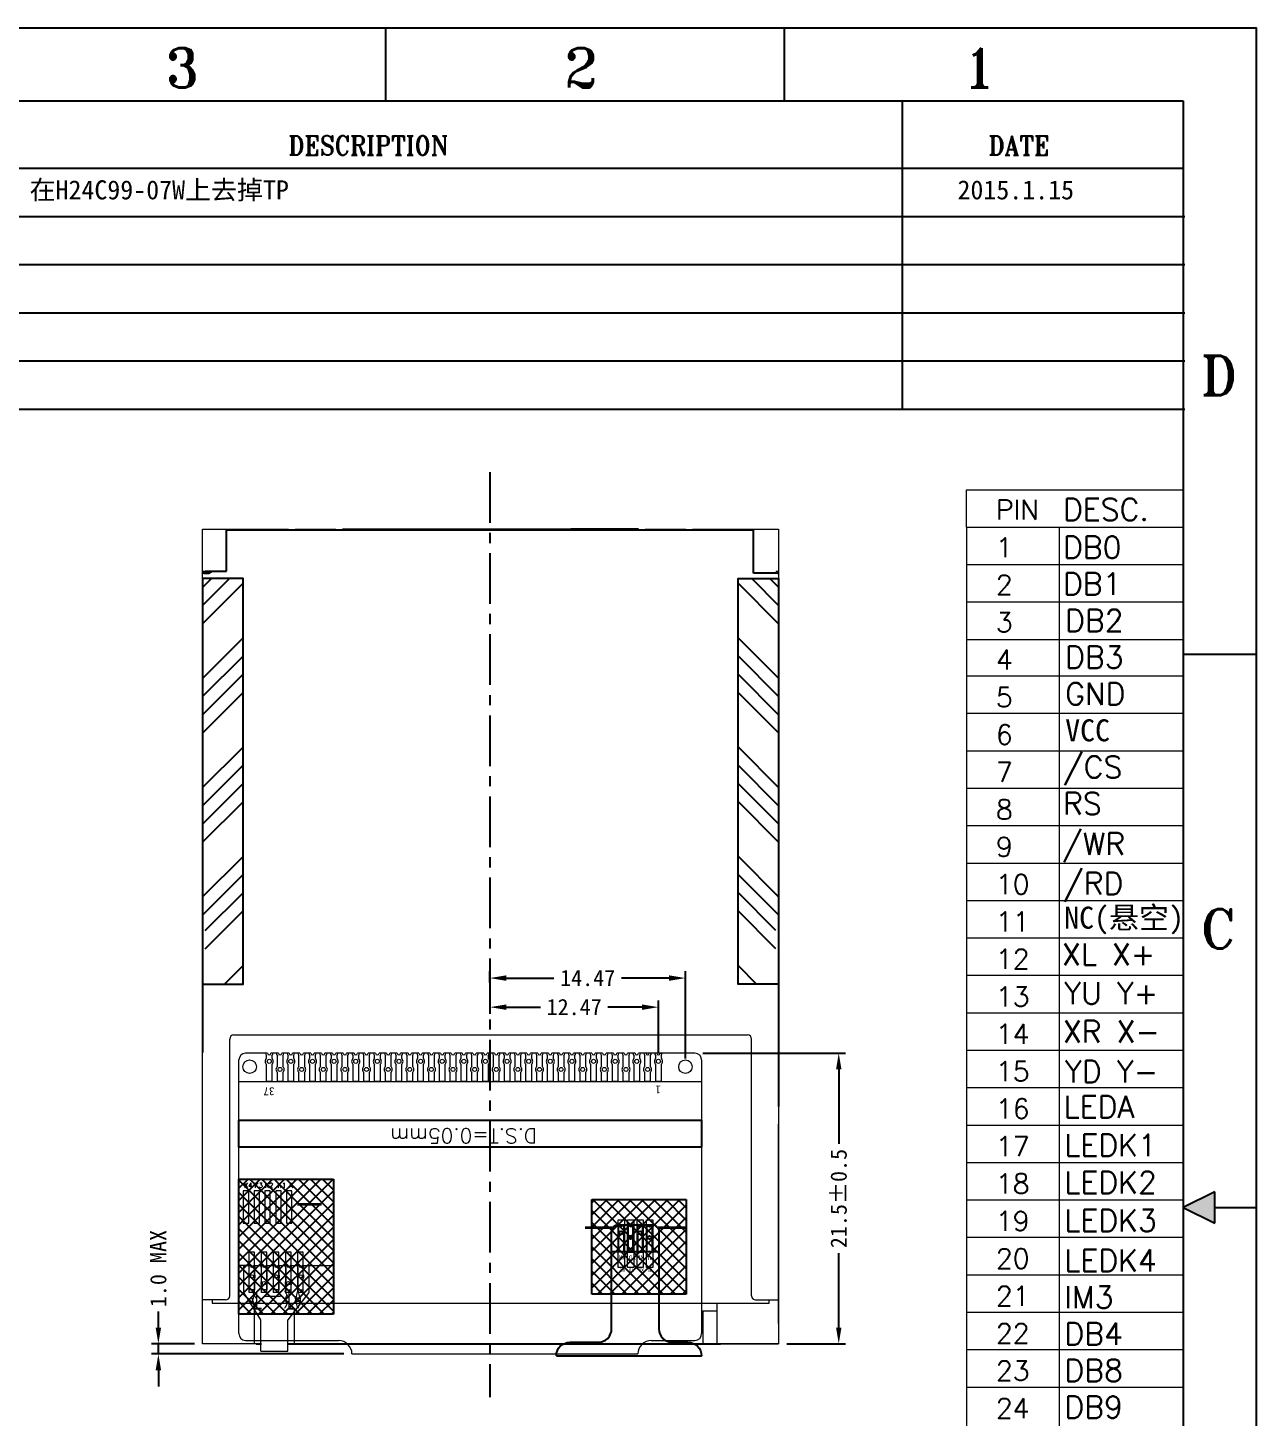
# Model space of a CAD drawing. Header units: millimetres. Extents: x 3053 to 3300, y 537 to 712.
# Drawn here: x 3209 to 3299.9, y 609 to 711.8 of the extents above; entities that cross this region are included whole.
import ezdxf
from ezdxf.enums import TextEntityAlignment as Align

# ---------------------------------------------------------------- set-up
doc = ezdxf.new("R2010")
doc.units = ezdxf.units.MM
doc.linetypes.add('CENTER', pattern=[0.6, 0.375, -0.075, 0.075, -0.075])
for name, color, linetype in [('BL', 7, 'Continuous'), ('BORDER', 31, 'Continuous'), ('DIM', 102, 'Continuous'), ('LD', 6, 'Continuous'), ('mold', 7, 'Continuous'), ('TP', 32, 'Continuous')]:
    doc.layers.add(name, color=color, linetype=linetype)
for name, color, linetype, lineweight in [('FPC', 30, 'Continuous', 9), ('Housing', 7, 'Continuous', 25), ('遮光纸', 21, 'Continuous', 9)]:
    doc.layers.add(name, color=color, linetype=linetype, lineweight=lineweight)
doc.styles.add('ROMANC', font='romant.shx', dxfattribs={"width": 0.9})
doc.styles.add('romans', font='romans.shx')
doc.styles.get("Standard").update_dxf_attribs({"font": 'NSimSun.ttf'})
doc.styles.add('黑体', font='SIMKAI.TTF')
doc.dimstyles.new('STANDARD$0', dxfattribs={"dimtxt": 1.2, "dimasz": 1.2, "dimexe": 0.5, "dimexo": 0.6, "dimgap": 0.3, "dimtad": 0, "dimzin": 9, "dimdsep": 46, "dimtxsty": 'Standard', "dimcen": -2, "dimclrd": 256, "dimclre": 256, "dimclrt": 256, "dimadec": 1, "dimazin": 2, "dimtp": 0.2, "dimtm": 0.2, "dimtfac": 0.5, "dimtmove": 0, "dimatfit": 3, "dimfxl": 0, "dimtolj": 2, "dimarcsym": 0})

# ---------------------------------------------------------------- blocks, each defined once
blk = doc.blocks.new('7-7')
h = blk.add_hatch()
h.set_pattern_fill('ANSI37', color=2, scale=0.2, style=0)
h.paths.add_polyline_path([(3283.67, 313.74), (3283.67, 320.74), (3276.67, 320.74), (3276.67, 313.74)])
at = {"color": 2}
for p, q in [((3276.67, 313.74), (3276.67, 320.74)), ((3276.67, 320.74), (3283.67, 320.74)), ((3283.67, 320.74), (3283.67, 313.74)), ((3283.67, 313.74), (3276.67, 313.74))]:
    blk.add_line(p, q, dxfattribs=at)
blk = doc.blocks.new('*D18')
at = {"layer": 'Defpoints', "color": 0}
for p in [(3258.32, 635.92), (3268.97, 635.92), (3264.52, 614.42)]:
    blk.add_point(p, dxfattribs=at)
at = {"layer": 'DIM', "lineweight": -2}
for p, q in [((3258.92, 635.92), (3269.47, 635.92)), ((3268.97, 634.72), (3268.97, 629.21)), ((3268.97, 615.62), (3268.97, 621.13)), ((3265.12, 614.42), (3269.47, 614.42))]:
    blk.add_line(p, q, dxfattribs=at)
at = {"layer": 'DIM'}
for points in [[(3268.77, 634.72), (3269.17, 634.72), (3268.97, 635.92)], [(3268.77, 615.62), (3269.17, 615.62), (3268.97, 614.42)]]:
    blk.add_solid(points, dxfattribs=at)
at = {"layer": 'DIM', "insert": (3268.97, 625.17), "char_height": 1.2, "attachment_point": 5, "rotation": 90}
blk.add_mtext('\\A2;21.5%%p0.5', dxfattribs=at)
blk = doc.blocks.new('*D19')
at = {"layer": 'Defpoints', "color": 0}
for p in [(3218.62, 614.42), (3221.9, 614.42), (3232.95, 613.67)]:
    blk.add_point(p, dxfattribs=at)
at = {"layer": 'DIM', "lineweight": -2}
for p, q in [((3218.62, 615.62), (3218.62, 616.82)), ((3221.3, 614.42), (3218.12, 614.42)), ((3218.62, 613.67), (3218.62, 614.42)), ((3232.35, 613.67), (3218.12, 613.67)), ((3218.62, 612.47), (3218.62, 611.27))]:
    blk.add_line(p, q, dxfattribs=at)
at = {"layer": 'DIM'}
for points in [[(3218.42, 615.62), (3218.82, 615.62), (3218.62, 614.42)], [(3218.42, 612.47), (3218.82, 612.47), (3218.62, 613.67)]]:
    blk.add_solid(points, dxfattribs=at)
at = {"layer": 'DIM', "insert": (3218.62, 619.99), "char_height": 1.2, "attachment_point": 5, "rotation": 90}
blk.add_mtext('\\A2;1.0 MAX', dxfattribs=at)
blk = doc.blocks.new('*D47')
at = {"layer": 'Defpoints', "color": 0}
for p in [(3243.16, 641.15), (3243.16, 639.33), (3255.62, 635.32)]:
    blk.add_point(p, dxfattribs=at)
at = {"layer": 'DIM', "lineweight": -2}
for p, q in [((3243.16, 640.55), (3243.16, 638.83)), ((3255.62, 635.92), (3255.62, 639.83)), ((3244.36, 639.33), (3246.89, 639.33)), ((3254.42, 639.33), (3251.89, 639.33))]:
    blk.add_line(p, q, dxfattribs=at)
at = {"layer": 'DIM'}
for points in [[(3244.36, 639.53), (3244.36, 639.13), (3243.16, 639.33)], [(3254.42, 639.53), (3254.42, 639.13), (3255.62, 639.33)]]:
    blk.add_solid(points, dxfattribs=at)
at = {"layer": 'DIM', "insert": (3249.39, 639.33), "char_height": 1.2, "attachment_point": 5}
blk.add_mtext('\\A2;12.47', dxfattribs=at)
blk = doc.blocks.new('*D48')
at = {"layer": 'Defpoints', "color": 0}
for p in [(3257.62, 641.48), (3243.16, 640.55), (3257.62, 634.92)]:
    blk.add_point(p, dxfattribs=at)
at = {"layer": 'DIM', "lineweight": -2}
for p, q in [((3243.16, 641.15), (3243.16, 641.98)), ((3244.36, 641.48), (3247.89, 641.48)), ((3256.42, 641.48), (3252.89, 641.48)), ((3257.62, 635.52), (3257.62, 641.98))]:
    blk.add_line(p, q, dxfattribs=at)
at = {"layer": 'DIM'}
for points in [[(3244.36, 641.68), (3244.36, 641.28), (3243.16, 641.48)], [(3256.42, 641.68), (3256.42, 641.28), (3257.62, 641.48)]]:
    blk.add_solid(points, dxfattribs=at)
at = {"layer": 'DIM', "insert": (3250.39, 641.48), "char_height": 1.2, "attachment_point": 5}
blk.add_mtext('\\A2;14.47', dxfattribs=at)
blk = doc.blocks.new('FED')
h = blk.add_hatch()
h.set_pattern_fill('ANSI37', color=2, scale=0.2, style=0)
h.set_pattern_definition([(45, (-145.9951, 291.10793), (-0.4490128, 0.4490128), []), (135, (-145.9951, 291.10793), (-0.4490128, -0.4490128), [])])
h.paths.add_polyline_path([(3137.67, 611.84), (3130.67, 611.84), (3130.67, 601.84), (3137.67, 601.84)])
at = {"color": 2}
for p, q in [((3130.67, 611.84), (3137.67, 611.84)), ((3130.67, 601.84), (3130.67, 611.84)), ((3137.67, 611.84), (3137.67, 601.84)), ((3137.67, 601.84), (3130.67, 601.84))]:
    blk.add_line(p, q, dxfattribs=at)
blk = doc.blocks.new('GEHGE')
at = {"layer": 'DIM', "color": 2, "linetype": 'ByBlock', "lineweight": 0}
for p, q in [((3009.05, 693.71), (3009.05, 697.12)), ((3028.85, 693.71), (3028.85, 697.12))]:
    blk.add_line(p, q, dxfattribs=at)
at = {"layer": 'DIM', "color": 2, "lineweight": 0}
for points in [[(3009.05, 697.12), (3028.85, 697.12)], [(3009.05, 693.71), (3028.85, 693.71)], [(3009.05, 693.71), (3009.05, 567.42)], [(3017.51, 693.71), (3017.51, 567.42)], [(3028.85, 693.71), (3028.85, 567.42)], [(3009.05, 690.29), (3028.85, 690.29)], [(3009.05, 686.87), (3028.85, 686.87)], [(3009.05, 683.45), (3028.85, 683.45)], [(3009.05, 680.11), (3028.85, 680.11)], [(3009.05, 676.7), (3028.85, 676.7)], [(3009.05, 673.28), (3028.85, 673.28)], [(3009.05, 669.86), (3028.85, 669.86)], [(3009.05, 666.44), (3028.85, 666.44)], [(3009.05, 663.02), (3028.85, 663.02)], [(3009.05, 659.6), (3028.85, 659.6)], [(3009.05, 656.19), (3028.85, 656.19)], [(3009.05, 652.77), (3028.85, 652.77)], [(3009.05, 649.35), (3028.85, 649.35)], [(3009.05, 645.93), (3028.85, 645.93)], [(3009.05, 642.51), (3028.85, 642.51)], [(3009.05, 639.09), (3028.85, 639.09)], [(3009.05, 635.67), (3028.85, 635.67)], [(3009.05, 632.26), (3028.85, 632.26)], [(3009.05, 628.84), (3028.85, 628.84)], [(3009.05, 625.42), (3028.85, 625.42)], [(3009.05, 622), (3028.85, 622)], [(3009.05, 618.58), (3028.85, 618.58)], [(3009.05, 615.16), (3028.85, 615.16)]]:
    blk.add_lwpolyline(points, dxfattribs=at)
for s, height, style, p in [('PIN', 1.793, 'romans', (3011.74, 694.4)), ('DESC.', 2.007, 'romans', (3017.88, 694.31)), ('1', 1.79, 'romans', (3011.74, 690.95)), ('DB0', 2.007, 'romans', (3017.88, 690.86)), ('2', 1.79, 'romans', (3011.74, 687.54)), ('DB1', 2.007, 'romans', (3017.88, 687.52)), ('3', 1.79, 'romans', (3011.74, 684.12)), ('DB2', 2.007, 'romans', (3018.07, 684.17)), ('DB3', 2.007, 'romans', (3018.07, 680.83)), ('4', 1.79, 'romans', (3011.74, 680.7)), ('5', 1.79, 'romans', (3011.74, 677.28)), ('GND', 2.007, 'romans', (3018.07, 677.48)), ('6', 1.79, 'romans', (3011.74, 673.86)), ('VCC', 2.007, '黑体', (3018.07, 674.14)), ('/CS', 2.007, 'romans', (3017.88, 670.79)), ('7', 1.79, 'romans', (3011.74, 670.44)), ('8', 1.79, 'romans', (3011.74, 667.02)), ('RS', 2.007, 'romans', (3017.88, 667.45)), ('9', 1.79, 'romans', (3011.74, 663.61)), ('/WR', 2.007, 'romans', (3017.79, 663.77)), ('/RD', 2.007, 'romans', (3017.88, 660.15)), ('10', 1.793, 'romans', (3011.74, 660.19)), ('NC(悬空)', 2.007, '黑体', (3017.98, 657.03)), ('11', 1.793, 'romans', (3011.74, 656.77)), ('12', 1.793, 'romans', (3011.74, 653.35)), ('XL X+', 2.007, 'romans', (3017.79, 653.68)), ('13', 1.793, 'romans', (3011.74, 649.93)), ('YU Y+', 2.007, 'romans', (3017.98, 650.12)), ('XR X-', 2.007, 'romans', (3017.87, 646.62)), ('14', 1.793, 'romans', (3011.74, 646.51)), ('15', 1.793, 'romans', (3011.74, 643.1)), ('YD Y-', 2.007, 'romans', (3018.05, 642.97)), ('16', 1.793, 'romans', (3011.74, 639.68)), ('LEDA', 2.007, 'romans', (3017.94, 639.76)), ('17', 1.793, 'romans', (3011.74, 636.26)), ('LEDK1', 2.007, 'romans', (3018.01, 636.24)), ('18', 1.793, 'romans', (3011.74, 632.84)), ('LEDK2', 2.007, 'romans', (3018.01, 632.85)), ('19', 1.793, 'romans', (3011.74, 629.42)), ('LEDK3', 2.007, 'romans', (3018.01, 629.37)), ('20', 1.793, 'romans', (3011.74, 626)), ('LEDK4', 2.007, 'romans', (3018.01, 625.71)), ('21', 1.793, 'romans', (3011.74, 622.58)), ('IM3', 2.007, 'romans', (3018.01, 622.37)), ('22', 1.793, 'romans', (3011.74, 619.17)), ('DB4', 2.007, 'romans', (3018.01, 619.02)), ('23', 1.793, 'romans', (3011.74, 615.75)), ('DB8', 2.007, 'romans', (3018.01, 615.68)), ('DB9', 2.007, 'romans', (3018.01, 612.33)), ('24', 1.793, 'romans', (3011.74, 612.33))]:
    blk.add_text(s, height=height, dxfattribs=dict(at, style=style)).set_placement(p)

msp = doc.modelspace()

# ---------------------------------------------------------------- hatches: boundary and pattern name
at = {"layer": 'LD'}
h = msp.add_hatch(dxfattribs=at)
h.set_pattern_fill('ANSI34', color=4, scale=0.3, style=0)
h.set_pattern_definition([(45, (3045.1785, -167.725), (-4.041115, 4.041115), []), (45, (3046.5255, -167.725), (-4.041115, 4.041115), []), (45, (3047.8726, -167.725), (-4.041115, 4.041115), []), (45, (3049.2196, -167.725), (-4.041115, 4.041115), [])])
h.paths.add_polyline_path([(3224.895, 671.033), (3221.895, 671.033), (3221.895, 645.953), (3222.095, 645.953), (3222.095, 643.053), (3221.895, 643.053), (3221.895, 641.033), (3224.895, 641.033)])
h = msp.add_hatch(dxfattribs=at)
h.set_pattern_fill('ANSI34', color=4, scale=0.3, style=0)
h.set_pattern_definition([(135, (3441.232, -167.725), (4.041115, 4.041115), []), (135, (3439.885, -167.725), (4.041115, 4.041115), []), (135, (3438.538, -167.725), (4.041115, 4.041115), []), (135, (3437.191, -167.725), (4.041115, 4.041115), [])])
h.paths.add_polyline_path([(3261.515, 671.033), (3264.515, 671.033), (3264.515, 645.953), (3264.315, 645.953), (3264.315, 643.053), (3264.515, 643.053), (3264.515, 641.033), (3261.515, 641.033)])

# ---------------------------------------------------------------- linework, layer by layer
at = {"ltscale": 0.08}
for p, q in [((3228.255, 674.683), (3228.255, 674.633)), ((3232.255, 674.633), (3232.255, 674.683)), ((3232.255, 674.683), (3249.155, 674.683)), ((3236.755, 674.683), (3236.755, 674.633)), ((3237.255, 674.683), (3237.255, 674.633)), ((3254.155, 674.683), (3249.155, 674.683)), ((3249.155, 674.683), (3249.155, 674.633)), ((3249.655, 674.683), (3249.655, 674.633)), ((3254.155, 674.633), (3254.155, 674.683)), ((3258.155, 674.683), (3258.155, 674.633)), ((3221.895, 657.983), (3221.895, 635.983)), ((3264.515, 657.983), (3264.515, 631.983))]:
    msp.add_line(p, q, dxfattribs=at)
at = {"color": 0}
for p, q in [((3221.98, 671.433), (3221.895, 671.433)), ((3221.98, 671.433), (3221.895, 671.433)), ((3221.98, 671.433), (3222.03, 671.433)), ((3222.03, 671.433), (3222.28, 671.433)), ((3264.38, 671.433), (3264.13, 671.433)), ((3264.43, 671.433), (3264.38, 671.433)), ((3264.43, 671.433), (3264.515, 671.433))]:
    msp.add_line(p, q, dxfattribs=at)
at = {"color": 1, "lineweight": 13}
for p, q in [((3224.944, 618.207), (3224.944, 620.207)), ((3224.944, 620.207), (3225.419, 620.207)), ((3225.669, 620.207), (3226.319, 620.207)), ((3226.569, 620.207), (3227.219, 620.207)), ((3227.469, 620.207), (3228.119, 620.207)), ((3228.369, 620.207), (3229.019, 620.207)), ((3229.269, 620.207), (3229.749, 620.207)), ((3229.749, 620.207), (3229.749, 618.207)), ((3226.199, 616.207), (3224.944, 618.207)), ((3229.749, 618.207), (3228.199, 616.207)), ((3226.199, 613.881), (3226.199, 616.207)), ((3228.199, 613.881), (3228.199, 616.207)), ((3226.199, 613.881), (3228.199, 613.881))]:
    msp.add_line(p, q, dxfattribs=at)
at = {"color": 6}
msp.add_lwpolyline([(3258.824, 628.97), (3224.574, 628.97), (3224.574, 630.97), (3258.824, 630.97)], close=True, dxfattribs=at)
at = {"color": 1, "lineweight": 13}
for points in [[(3225.344, 620.207), (3225.419, 620.207)], [(3225.344, 620.207), (3225.419, 620.207)], [(3225.344, 619.557), (3225.344, 620.057)], [(3225.344, 619.557), (3225.344, 620.057)], [(3225.669, 620.207), (3225.744, 620.207)], [(3225.669, 620.207), (3225.744, 620.207)], [(3225.744, 620.057), (3225.744, 619.557)], [(3225.744, 620.057), (3225.744, 619.557)], [(3226.244, 620.207), (3226.319, 620.207)], [(3226.244, 620.207), (3226.319, 620.207)], [(3226.244, 619.057), (3226.244, 620.057)], [(3226.244, 619.057), (3226.244, 620.057)], [(3226.569, 620.207), (3226.644, 620.207)], [(3226.569, 620.207), (3226.644, 620.207)], [(3226.644, 620.057), (3226.644, 619.057)], [(3226.644, 620.057), (3226.644, 619.057)], [(3227.144, 620.207), (3227.219, 620.207)], [(3227.144, 620.207), (3227.219, 620.207)], [(3227.144, 619.557), (3227.144, 620.057)], [(3227.144, 619.557), (3227.144, 620.057)], [(3227.469, 620.207), (3227.544, 620.207)], [(3227.469, 620.207), (3227.544, 620.207)], [(3227.544, 620.057), (3227.544, 619.557)], [(3227.544, 620.057), (3227.544, 619.557)], [(3228.119, 620.207), (3228.044, 620.207)], [(3228.119, 620.207), (3228.044, 620.207)], [(3228.044, 620.057), (3228.044, 619.057)], [(3228.044, 620.057), (3228.044, 619.057)], [(3228.444, 620.207), (3228.369, 620.207)], [(3228.444, 620.207), (3228.369, 620.207)], [(3228.444, 619.057), (3228.444, 620.057)], [(3228.444, 619.057), (3228.444, 620.057)], [(3229.019, 620.207), (3228.944, 620.207)], [(3229.019, 620.207), (3228.944, 620.207)], [(3228.944, 620.057), (3228.944, 619.557)], [(3228.944, 620.057), (3228.944, 619.557)], [(3229.344, 620.207), (3229.269, 620.207)], [(3229.344, 620.207), (3229.269, 620.207)], [(3229.344, 619.557), (3229.344, 620.057)], [(3229.344, 619.557), (3229.344, 620.057)], [(3225.744, 619.257), (3225.744, 618.407), (3225.344, 618.407), (3225.344, 619.257)], [(3225.744, 619.257), (3225.744, 618.407), (3225.344, 618.407), (3225.344, 619.257)], [(3227.544, 619.257), (3227.544, 618.407), (3227.144, 618.407), (3227.144, 619.257)], [(3227.544, 619.257), (3227.544, 618.407), (3227.144, 618.407), (3227.144, 619.257)], [(3228.944, 619.257), (3228.944, 618.407), (3229.344, 618.407), (3229.344, 619.257)], [(3228.944, 619.257), (3228.944, 618.407), (3229.344, 618.407), (3229.344, 619.257)], [(3226.644, 618.757), (3226.644, 618.407), (3226.244, 618.407), (3226.244, 618.757)], [(3226.644, 618.757), (3226.644, 618.407), (3226.244, 618.407), (3226.244, 618.757)], [(3228.044, 618.757), (3228.044, 618.407), (3228.444, 618.407), (3228.444, 618.757)], [(3228.044, 618.757), (3228.044, 618.407), (3228.444, 618.407), (3228.444, 618.757)]]:
    msp.add_lwpolyline(points, dxfattribs=at)
at = {"color": 1, "lineweight": 13, "const_width": 0.1}
msp.add_lwpolyline([(3226.402, 617.925), (3227.674, 617.925)], dxfattribs=at)
at = {"color": 1, "lineweight": 13}
for centre in [(3225.544, 619.407), (3226.444, 618.907), (3227.344, 619.407), (3228.244, 618.907), (3229.144, 619.407)]:
    msp.add_circle(centre, 0.125, dxfattribs=at)
at = {"color": 0}
msp.add_arc((3222.28, 671.733), 0.3, 270, 330, dxfattribs=at)
at = {"color": 1, "lineweight": 13}
for centre, radius, start, end in [((3225.544, 620.207), 0.25, 180, 216.8699), ((3225.544, 620.207), 0.125, 180, 0), ((3225.544, 620.207), 0.25, 323.1301, 0), ((3226.444, 620.207), 0.25, 180, 216.8699), ((3226.444, 620.207), 0.125, 180, 0), ((3226.444, 620.207), 0.25, 323.1301, 0), ((3227.344, 620.207), 0.25, 180, 216.8699), ((3227.344, 620.207), 0.125, 180, 0), ((3227.344, 620.207), 0.25, 323.1301, 0), ((3228.244, 620.207), 0.25, 180, 216.8699), ((3228.244, 620.207), 0.125, 180, 0), ((3228.244, 620.207), 0.25, 323.1301, 0), ((3229.144, 620.207), 0.25, 180, 216.8699), ((3229.144, 620.207), 0.125, 180, 0), ((3229.144, 620.207), 0.25, 323.1301, 0), ((3225.544, 619.407), 0.25, 143.1301, 216.8699), ((3225.544, 619.407), 0.25, 323.1301, 36.8699), ((3226.444, 618.907), 0.25, 143.1301, 216.8699), ((3226.444, 618.907), 0.25, 323.1301, 36.8699), ((3227.344, 619.407), 0.25, 143.1301, 216.8699), ((3227.344, 619.407), 0.25, 323.1301, 36.8699), ((3228.244, 618.907), 0.25, 143.1301, 216.8699), ((3228.244, 618.907), 0.25, 323.1301, 36.8699), ((3229.144, 619.407), 0.25, 143.1301, 216.8699), ((3229.144, 619.407), 0.25, 323.1301, 36.8699)]:
    msp.add_arc(centre, radius, start, end, dxfattribs=at)
at = {"layer": 'BL', "color": 0}
msp.add_line((3223.653, 674.633), (3262.661, 674.633), dxfattribs=at)
at = {"layer": 'BORDER'}
for p, q in [((3235.444, 706.385), (3235.444, 711.788)), ((3264.952, 706.385), (3264.952, 711.788)), ((3058.391, 706.385), (3294.461, 706.385)), ((3273.68, 683.578), (3273.68, 706.385)), ((3294.461, 706.385), (3294.461, 542.632)), ((3198.869, 701.397), (3294.461, 701.397)), ((3198.999, 697.833), (3294.591, 697.833)), ((3198.869, 694.27), (3294.591, 694.27)), ((3198.869, 690.706), (3294.591, 690.706)), ((3198.869, 687.142), (3294.591, 687.142)), ((3198.869, 687.142), (3294.591, 687.142)), ((3198.869, 683.578), (3294.591, 683.578)), ((3294.461, 665.446), (3299.864, 665.446)), ((3296.792, 625.674), (3294.461, 624.508)), ((3296.792, 625.674), (3294.461, 624.508)), ((3296.792, 623.343), (3296.792, 625.674)), ((3296.792, 623.343), (3296.792, 625.674)), ((3294.461, 624.508), (3296.792, 623.343)), ((3294.461, 624.508), (3296.792, 623.343)), ((3296.792, 624.508), (3299.864, 624.508))]:
    msp.add_line(p, q, dxfattribs=at)
msp.add_lwpolyline([(3052.988, 711.788), (3299.864, 711.788), (3299.864, 537.229), (3052.988, 537.229)], close=True, dxfattribs=at)
msp.add_solid([(3296.792, 625.674), (3296.792, 623.343), (3296.792, 625.674), (3294.461, 624.508)], dxfattribs=at)
at = {"layer": 'DIM', "color": 1, "linetype": 'CENTER', "ltscale": 10}
msp.add_line((3243.157, 678.918), (3243.157, 610.482), dxfattribs=at)
at = {"layer": 'DIM', "color": 3}
for p, q in [((3225.735, 617.023), (3226.249, 617.023)), ((3228.249, 617.023), (3228.695, 617.023)), ((3225.845, 614.423), (3226.249, 614.423)), ((3228.249, 614.423), (3228.695, 614.423))]:
    msp.add_line(p, q, dxfattribs=at)
at = {"layer": 'FPC', "color": 2}
for p, q in [((3224.574, 615.173), (3224.574, 635.42)), ((3226.699, 635.92), (3225.074, 635.92)), ((3227.499, 635.92), (3226.949, 635.92)), ((3228.299, 635.92), (3227.749, 635.92)), ((3229.099, 635.92), (3228.549, 635.92)), ((3229.899, 635.92), (3229.349, 635.92)), ((3230.699, 635.92), (3230.149, 635.92)), ((3231.499, 635.92), (3230.949, 635.92)), ((3232.299, 635.92), (3231.749, 635.92)), ((3233.099, 635.92), (3232.549, 635.92)), ((3233.899, 635.92), (3233.349, 635.92)), ((3234.699, 635.92), (3234.149, 635.92)), ((3235.499, 635.92), (3234.949, 635.92)), ((3236.299, 635.92), (3235.749, 635.92)), ((3237.099, 635.92), (3236.549, 635.92)), ((3237.899, 635.92), (3237.349, 635.92)), ((3238.699, 635.92), (3238.149, 635.92)), ((3239.499, 635.92), (3238.949, 635.92)), ((3240.299, 635.92), (3239.749, 635.92)), ((3241.099, 635.92), (3240.549, 635.92)), ((3241.899, 635.92), (3241.349, 635.92)), ((3242.699, 635.92), (3242.149, 635.92)), ((3243.499, 635.92), (3242.949, 635.92)), ((3244.299, 635.92), (3243.749, 635.92)), ((3245.099, 635.92), (3244.549, 635.92)), ((3245.899, 635.92), (3245.349, 635.92)), ((3246.699, 635.92), (3246.149, 635.92)), ((3247.499, 635.92), (3246.949, 635.92)), ((3248.299, 635.92), (3247.749, 635.92)), ((3249.099, 635.92), (3248.549, 635.92)), ((3249.899, 635.92), (3249.349, 635.92)), ((3250.699, 635.92), (3250.149, 635.92)), ((3251.499, 635.92), (3250.949, 635.92)), ((3252.299, 635.92), (3251.749, 635.92)), ((3253.099, 635.92), (3252.549, 635.92)), ((3253.899, 635.92), (3253.349, 635.92)), ((3254.699, 635.92), (3254.149, 635.92)), ((3258.324, 635.92), (3254.699, 635.92)), ((3255.499, 635.92), (3254.949, 635.92)), ((3255.749, 635.92), (3255.899, 635.92)), ((3258.824, 635.42), (3258.824, 615.173)), ((3224.574, 633.82), (3258.824, 633.82)), ((3225.344, 618.207), (3225.344, 621.207)), ((3225.744, 621.207), (3225.344, 621.207)), ((3225.744, 618.207), (3225.744, 621.207)), ((3226.244, 618.207), (3226.244, 621.207)), ((3226.644, 621.207), (3226.244, 621.207)), ((3226.644, 618.207), (3226.644, 621.207)), ((3227.144, 618.207), (3227.144, 621.207)), ((3227.544, 621.207), (3227.144, 621.207)), ((3227.544, 618.207), (3227.544, 621.207)), ((3228.044, 618.207), (3228.044, 621.207)), ((3228.444, 621.207), (3228.044, 621.207)), ((3228.444, 618.207), (3228.444, 621.207)), ((3229.344, 621.207), (3228.944, 621.207)), ((3228.944, 618.207), (3228.944, 621.207)), ((3229.344, 618.207), (3229.344, 621.207)), ((3225.744, 618.207), (3225.344, 618.207)), ((3226.644, 618.207), (3226.244, 618.207)), ((3227.544, 618.207), (3227.144, 618.207)), ((3228.444, 618.207), (3228.044, 618.207)), ((3229.344, 618.207), (3228.944, 618.207)), ((3225.074, 614.673), (3231.945, 614.673)), ((3255.105, 614.673), (3258.324, 614.673)), ((3232.945, 613.673), (3254.105, 613.673))]:
    msp.add_line(p, q, dxfattribs=at)
at = {"layer": 'FPC', "color": 0}
for p, q in [((3225.344, 620.207), (3224.574, 620.207)), ((3229.344, 620.207), (3231.647, 620.207))]:
    msp.add_line(p, q, dxfattribs=at)
at = {"layer": 'FPC', "color": 2}
for points in [[(3226.624, 635.544), (3226.624, 635.731)], [(3227.024, 635.731), (3227.024, 635.544)], [(3227.424, 634.944), (3227.424, 635.731)], [(3227.824, 635.731), (3227.824, 634.944)], [(3228.224, 635.544), (3228.224, 635.731)], [(3228.624, 635.731), (3228.624, 635.544)], [(3229.024, 634.944), (3229.024, 635.731)], [(3229.424, 635.731), (3229.424, 634.944)], [(3229.824, 635.544), (3229.824, 635.731)], [(3230.224, 635.731), (3230.224, 635.544)], [(3230.624, 634.944), (3230.624, 635.731)], [(3231.024, 635.731), (3231.024, 634.944)], [(3231.424, 635.544), (3231.424, 635.731)], [(3231.824, 635.731), (3231.824, 635.544)], [(3232.224, 634.944), (3232.224, 635.731)], [(3232.624, 635.731), (3232.624, 634.944)], [(3233.024, 635.544), (3233.024, 635.731)], [(3233.424, 635.731), (3233.424, 635.544)], [(3233.824, 634.944), (3233.824, 635.731)], [(3234.224, 635.731), (3234.224, 634.944)], [(3234.624, 635.544), (3234.624, 635.731)], [(3235.024, 635.731), (3235.024, 635.544)], [(3235.424, 634.944), (3235.424, 635.731)], [(3235.824, 635.731), (3235.824, 634.944)], [(3236.224, 635.544), (3236.224, 635.731)], [(3236.624, 635.731), (3236.624, 635.544)], [(3237.024, 634.944), (3237.024, 635.731)], [(3237.424, 635.731), (3237.424, 634.944)], [(3237.824, 635.544), (3237.824, 635.731)], [(3238.224, 635.731), (3238.224, 635.544)], [(3238.624, 634.944), (3238.624, 635.731)], [(3239.024, 635.731), (3239.024, 634.944)], [(3239.424, 635.544), (3239.424, 635.731)], [(3239.824, 635.731), (3239.824, 635.544)], [(3240.224, 634.944), (3240.224, 635.731)], [(3240.624, 635.731), (3240.624, 634.944)], [(3241.024, 635.544), (3241.024, 635.731)], [(3241.424, 635.731), (3241.424, 635.544)], [(3241.824, 634.944), (3241.824, 635.731)], [(3242.224, 635.731), (3242.224, 634.944)], [(3242.624, 635.544), (3242.624, 635.731)], [(3243.024, 635.731), (3243.024, 635.544)], [(3243.424, 634.944), (3243.424, 635.731)], [(3243.824, 635.731), (3243.824, 634.944)], [(3244.224, 635.544), (3244.224, 635.731)], [(3244.624, 635.731), (3244.624, 635.544)], [(3245.024, 634.944), (3245.024, 635.731)], [(3245.424, 635.731), (3245.424, 634.944)], [(3245.824, 635.544), (3245.824, 635.731)], [(3246.224, 635.731), (3246.224, 635.544)], [(3246.624, 634.944), (3246.624, 635.731)], [(3247.024, 635.731), (3247.024, 634.944)], [(3247.424, 635.544), (3247.424, 635.731)], [(3247.824, 635.731), (3247.824, 635.544)], [(3248.224, 634.944), (3248.224, 635.731)], [(3248.624, 635.731), (3248.624, 634.944)], [(3249.024, 635.544), (3249.024, 635.731)], [(3249.424, 635.731), (3249.424, 635.544)], [(3249.824, 634.944), (3249.824, 635.731)], [(3250.224, 635.731), (3250.224, 634.944)], [(3250.624, 635.544), (3250.624, 635.731)], [(3251.024, 635.731), (3251.024, 635.544)], [(3251.424, 634.944), (3251.424, 635.731)], [(3251.824, 635.731), (3251.824, 634.944)], [(3252.224, 635.544), (3252.224, 635.731)], [(3252.624, 635.731), (3252.624, 635.544)], [(3253.024, 634.944), (3253.024, 635.731)], [(3253.424, 635.731), (3253.424, 634.944)], [(3253.824, 635.544), (3253.824, 635.731)], [(3254.224, 635.731), (3254.224, 635.544)], [(3254.624, 634.944), (3254.624, 635.731)], [(3255.024, 635.731), (3255.024, 634.944)], [(3255.424, 635.544), (3255.424, 635.731)], [(3255.749, 635.92), (3255.824, 635.92)], [(3255.824, 635.731), (3255.824, 635.544)], [(3227.024, 635.096), (3227.024, 633.82), (3226.624, 633.82), (3226.624, 635.096)], [(3227.824, 634.496), (3227.824, 633.82), (3227.424, 633.82), (3227.424, 634.496)], [(3228.624, 635.096), (3228.624, 633.82), (3228.224, 633.82), (3228.224, 635.096)], [(3229.424, 634.496), (3229.424, 633.82), (3229.024, 633.82), (3229.024, 634.496)], [(3230.224, 635.096), (3230.224, 633.82), (3229.824, 633.82), (3229.824, 635.096)], [(3231.024, 634.496), (3231.024, 633.82), (3230.624, 633.82), (3230.624, 634.496)], [(3231.824, 635.096), (3231.824, 633.82), (3231.424, 633.82), (3231.424, 635.096)], [(3232.624, 634.496), (3232.624, 633.82), (3232.224, 633.82), (3232.224, 634.496)], [(3233.424, 635.096), (3233.424, 633.82), (3233.024, 633.82), (3233.024, 635.096)], [(3234.224, 634.496), (3234.224, 633.82), (3233.824, 633.82), (3233.824, 634.496)], [(3235.024, 635.096), (3235.024, 633.82), (3234.624, 633.82), (3234.624, 635.096)], [(3235.824, 634.496), (3235.824, 633.82), (3235.424, 633.82), (3235.424, 634.496)], [(3236.624, 635.096), (3236.624, 633.82), (3236.224, 633.82), (3236.224, 635.096)], [(3237.424, 634.496), (3237.424, 633.82), (3237.024, 633.82), (3237.024, 634.496)], [(3238.224, 635.096), (3238.224, 633.82), (3237.824, 633.82), (3237.824, 635.096)], [(3239.024, 634.496), (3239.024, 633.82), (3238.624, 633.82), (3238.624, 634.496)], [(3239.824, 635.096), (3239.824, 633.82), (3239.424, 633.82), (3239.424, 635.096)], [(3240.624, 634.496), (3240.624, 633.82), (3240.224, 633.82), (3240.224, 634.496)], [(3241.424, 635.096), (3241.424, 633.82), (3241.024, 633.82), (3241.024, 635.096)], [(3242.224, 634.496), (3242.224, 633.82), (3241.824, 633.82), (3241.824, 634.496)], [(3243.024, 635.096), (3243.024, 633.82), (3242.624, 633.82), (3242.624, 635.096)], [(3243.824, 634.496), (3243.824, 633.82), (3243.424, 633.82), (3243.424, 634.496)], [(3244.624, 635.096), (3244.624, 633.82), (3244.224, 633.82), (3244.224, 635.096)], [(3245.424, 634.496), (3245.424, 633.82), (3245.024, 633.82), (3245.024, 634.496)], [(3246.224, 635.096), (3246.224, 633.82), (3245.824, 633.82), (3245.824, 635.096)], [(3247.024, 634.496), (3247.024, 633.82), (3246.624, 633.82), (3246.624, 634.496)], [(3247.824, 635.096), (3247.824, 633.82), (3247.424, 633.82), (3247.424, 635.096)], [(3248.624, 634.496), (3248.624, 633.82), (3248.224, 633.82), (3248.224, 634.496)], [(3249.424, 635.096), (3249.424, 633.82), (3249.024, 633.82), (3249.024, 635.096)], [(3250.224, 634.496), (3250.224, 633.82), (3249.824, 633.82), (3249.824, 634.496)], [(3251.024, 635.096), (3251.024, 633.82), (3250.624, 633.82), (3250.624, 635.096)], [(3251.824, 634.496), (3251.824, 633.82), (3251.424, 633.82), (3251.424, 634.496)], [(3252.624, 635.096), (3252.624, 633.82), (3252.224, 633.82), (3252.224, 635.096)], [(3253.424, 634.496), (3253.424, 633.82), (3253.024, 633.82), (3253.024, 634.496)], [(3254.224, 635.096), (3254.224, 633.82), (3253.824, 633.82), (3253.824, 635.096)], [(3255.024, 634.496), (3255.024, 633.82), (3254.624, 633.82), (3254.624, 634.496)], [(3255.824, 635.096), (3255.824, 633.82), (3255.424, 633.82), (3255.424, 635.096)]]:
    msp.add_lwpolyline(points, dxfattribs=at)
for points in [[(3225.303, 625.749), (3224.903, 625.749), (3224.903, 623.349), (3225.303, 623.349)], [(3226.103, 625.749), (3225.703, 625.749), (3225.703, 623.349), (3226.103, 623.349)], [(3226.903, 625.749), (3226.503, 625.749), (3226.503, 623.349), (3226.903, 623.349)], [(3227.703, 625.749), (3227.303, 625.749), (3227.303, 623.349), (3227.703, 623.349)], [(3228.503, 625.749), (3228.103, 625.749), (3228.103, 623.349), (3228.503, 623.349)]]:
    msp.add_lwpolyline(points, close=True, dxfattribs=at)
at = {"layer": 'FPC', "color": 0, "const_width": 0.2}
msp.add_lwpolyline([(3228.903, 624.733), (3230.704, 624.733)], dxfattribs=at)
at = {"layer": 'FPC', "const_width": 0.2}
for points in [[(3252.216, 623.025), (3250.2, 623.025)], [(3255.598, 623.025), (3257.614, 623.025)]]:
    msp.add_lwpolyline(points, dxfattribs=at)
at = {"layer": 'FPC'}
for points in [[(3253.103, 620.073), (3252.643, 620.073), (3252.643, 623.583), (3253.103, 623.583)], [(3253.803, 620.073), (3253.343, 620.073), (3253.343, 623.583), (3253.803, 623.583)], [(3254.503, 620.073), (3254.043, 620.073), (3254.043, 623.583), (3254.503, 623.583)], [(3255.203, 620.073), (3254.743, 620.073), (3254.743, 623.583), (3255.203, 623.583)]]:
    msp.add_lwpolyline(points, close=True, dxfattribs=at)
at = {"layer": 'FPC', "color": 2, "const_width": 0.1}
msp.add_lwpolyline([(3226.402, 617.425), (3227.674, 617.425)], dxfattribs=at)
at = {"layer": 'FPC', "color": 1}
for centre in [(3225.374, 634.92), (3257.624, 634.92)]:
    msp.add_circle(centre, 0.5, dxfattribs=at)
at = {"layer": 'FPC', "color": 2}
for centre in [(3226.824, 635.32), (3228.424, 635.32), (3230.024, 635.32), (3231.624, 635.32), (3233.224, 635.32), (3234.824, 635.32), (3236.424, 635.32), (3238.024, 635.32), (3239.624, 635.32), (3241.224, 635.32), (3242.824, 635.32), (3244.424, 635.32), (3246.024, 635.32), (3247.624, 635.32), (3249.224, 635.32), (3250.824, 635.32), (3252.424, 635.32), (3254.024, 635.32), (3255.624, 635.32), (3227.624, 634.72), (3229.224, 634.72), (3230.824, 634.72), (3232.424, 634.72), (3234.024, 634.72), (3235.624, 634.72), (3237.224, 634.72), (3238.824, 634.72), (3240.424, 634.72), (3242.024, 634.72), (3243.624, 634.72), (3245.224, 634.72), (3246.824, 634.72), (3248.424, 634.72), (3250.024, 634.72), (3251.624, 634.72), (3253.224, 634.72), (3254.824, 634.72)]:
    msp.add_circle(centre, 0.15, dxfattribs=at)
for centre, radius, start, end in [((3225.074, 635.42), 0.5, 90, 180), ((3226.824, 635.32), 0.3, 131.81031, 228.18969), ((3226.824, 635.92), 0.275, 180, 223.34176), ((3226.824, 635.92), 0.125, 180, 0), ((3226.824, 635.92), 0.275, 316.65824, 0), ((3226.824, 635.32), 0.3, 311.81031, 48.18969), ((3227.624, 635.92), 0.275, 180, 223.34176), ((3227.624, 635.92), 0.125, 180, 0), ((3227.624, 635.92), 0.275, 316.65824, 0), ((3228.424, 635.32), 0.3, 131.81031, 228.18969), ((3228.424, 635.92), 0.275, 180, 223.34176), ((3228.424, 635.92), 0.125, 180, 0), ((3228.424, 635.92), 0.275, 316.65824, 0), ((3228.424, 635.32), 0.3, 311.81031, 48.18969), ((3229.224, 635.92), 0.275, 180, 223.34176), ((3229.224, 635.92), 0.125, 180, 0), ((3229.224, 635.92), 0.275, 316.65824, 0), ((3230.024, 635.32), 0.3, 131.81031, 228.18969), ((3230.024, 635.92), 0.275, 180, 223.34176), ((3230.024, 635.92), 0.125, 180, 0), ((3230.024, 635.92), 0.275, 316.65824, 0), ((3230.024, 635.32), 0.3, 311.81031, 48.18969), ((3230.824, 635.92), 0.275, 180, 223.34176), ((3230.824, 635.92), 0.125, 180, 0), ((3230.824, 635.92), 0.275, 316.65824, 0), ((3231.624, 635.32), 0.3, 131.81031, 228.18969), ((3231.624, 635.92), 0.275, 180, 223.34176), ((3231.624, 635.92), 0.125, 180, 0), ((3231.624, 635.92), 0.275, 316.65824, 0), ((3231.624, 635.32), 0.3, 311.81031, 48.18969), ((3232.424, 635.92), 0.275, 180, 223.34176), ((3232.424, 635.92), 0.125, 180, 0), ((3232.424, 635.92), 0.275, 316.65824, 0), ((3233.224, 635.32), 0.3, 131.81031, 228.18969), ((3233.224, 635.92), 0.275, 180, 223.34176), ((3233.224, 635.92), 0.125, 180, 0), ((3233.224, 635.92), 0.275, 316.65824, 0), ((3233.224, 635.32), 0.3, 311.81031, 48.18969), ((3234.024, 635.92), 0.275, 180, 223.34176), ((3234.024, 635.92), 0.125, 180, 0), ((3234.024, 635.92), 0.275, 316.65824, 0), ((3234.824, 635.32), 0.3, 131.81031, 228.18969), ((3234.824, 635.92), 0.275, 180, 223.34176), ((3234.824, 635.92), 0.125, 180, 0), ((3234.824, 635.92), 0.275, 316.65824, 0), ((3234.824, 635.32), 0.3, 311.81031, 48.18969), ((3235.624, 635.92), 0.275, 180, 223.34176), ((3235.624, 635.92), 0.125, 180, 0), ((3235.624, 635.92), 0.275, 316.65824, 0), ((3236.424, 635.32), 0.3, 131.81031, 228.18969), ((3236.424, 635.92), 0.275, 180, 223.34176), ((3236.424, 635.92), 0.125, 180, 0), ((3236.424, 635.92), 0.275, 316.65824, 0), ((3236.424, 635.32), 0.3, 311.81031, 48.18969), ((3237.224, 635.92), 0.275, 180, 223.34176), ((3237.224, 635.92), 0.125, 180, 0), ((3237.224, 635.92), 0.275, 316.65824, 0), ((3238.024, 635.32), 0.3, 131.81031, 228.18969), ((3238.024, 635.92), 0.275, 180, 223.34176), ((3238.024, 635.92), 0.125, 180, 0), ((3238.024, 635.92), 0.275, 316.65824, 0), ((3238.024, 635.32), 0.3, 311.81031, 48.18969), ((3238.824, 635.92), 0.275, 180, 223.34176), ((3238.824, 635.92), 0.125, 180, 0), ((3238.824, 635.92), 0.275, 316.65824, 0), ((3239.624, 635.32), 0.3, 131.81031, 228.18969), ((3239.624, 635.92), 0.275, 180, 223.34176), ((3239.624, 635.92), 0.125, 180, 0), ((3239.624, 635.92), 0.275, 316.65824, 0), ((3239.624, 635.32), 0.3, 311.81031, 48.18969), ((3240.424, 635.92), 0.275, 180, 223.34176), ((3240.424, 635.92), 0.125, 180, 0), ((3240.424, 635.92), 0.275, 316.65824, 0), ((3241.224, 635.32), 0.3, 131.81031, 228.18969), ((3241.224, 635.92), 0.275, 180, 223.34176), ((3241.224, 635.92), 0.125, 180, 0), ((3241.224, 635.92), 0.275, 316.65824, 0), ((3241.224, 635.32), 0.3, 311.81031, 48.18969), ((3242.024, 635.92), 0.275, 180, 223.34176), ((3242.024, 635.92), 0.125, 180, 0), ((3242.024, 635.92), 0.275, 316.65824, 0), ((3242.824, 635.32), 0.3, 131.81031, 228.18969), ((3242.824, 635.92), 0.275, 180, 223.34176), ((3242.824, 635.92), 0.125, 180, 0), ((3242.824, 635.92), 0.275, 316.65824, 0), ((3242.824, 635.32), 0.3, 311.81031, 48.18969), ((3243.624, 635.92), 0.275, 180, 223.34176), ((3243.624, 635.92), 0.125, 180, 0), ((3243.624, 635.92), 0.275, 316.65824, 0), ((3244.424, 635.32), 0.3, 131.81031, 228.18969), ((3244.424, 635.92), 0.275, 180, 223.34176), ((3244.424, 635.92), 0.125, 180, 0), ((3244.424, 635.92), 0.275, 316.65824, 0), ((3244.424, 635.32), 0.3, 311.81031, 48.18969), ((3245.224, 635.92), 0.275, 180, 223.34176), ((3245.224, 635.92), 0.125, 180, 0), ((3245.224, 635.92), 0.275, 316.65824, 0), ((3246.024, 635.32), 0.3, 131.81031, 228.18969), ((3246.024, 635.92), 0.275, 180, 223.34176), ((3246.024, 635.92), 0.125, 180, 0), ((3246.024, 635.92), 0.275, 316.65824, 0), ((3246.024, 635.32), 0.3, 311.81031, 48.18969), ((3246.824, 635.92), 0.275, 180, 223.34176), ((3246.824, 635.92), 0.125, 180, 0), ((3246.824, 635.92), 0.275, 316.65824, 0), ((3247.624, 635.32), 0.3, 131.81031, 228.18969), ((3247.624, 635.92), 0.275, 180, 223.34176), ((3247.624, 635.92), 0.125, 180, 0), ((3247.624, 635.92), 0.275, 316.65824, 0), ((3247.624, 635.32), 0.3, 311.81031, 48.18969), ((3248.424, 635.92), 0.275, 180, 223.34176), ((3248.424, 635.92), 0.125, 180, 0), ((3248.424, 635.92), 0.275, 316.65824, 0), ((3249.224, 635.32), 0.3, 131.81031, 228.18969), ((3249.224, 635.92), 0.275, 180, 223.34176), ((3249.224, 635.92), 0.125, 180, 0), ((3249.224, 635.92), 0.275, 316.65824, 0), ((3249.224, 635.32), 0.3, 311.81031, 48.18969), ((3250.024, 635.92), 0.275, 180, 223.34176), ((3250.024, 635.92), 0.125, 180, 0), ((3250.024, 635.92), 0.275, 316.65824, 0), ((3250.824, 635.32), 0.3, 131.81031, 228.18969), ((3250.824, 635.92), 0.275, 180, 223.34176), ((3250.824, 635.92), 0.125, 180, 0), ((3250.824, 635.92), 0.275, 316.65824, 0), ((3250.824, 635.32), 0.3, 311.81031, 48.18969), ((3251.624, 635.92), 0.275, 180, 223.34176), ((3251.624, 635.92), 0.125, 180, 0), ((3251.624, 635.92), 0.275, 316.65824, 0), ((3252.424, 635.32), 0.3, 131.81031, 228.18969), ((3252.424, 635.92), 0.275, 180, 223.34176), ((3252.424, 635.92), 0.125, 180, 0), ((3252.424, 635.92), 0.275, 316.65824, 0), ((3252.424, 635.32), 0.3, 311.81031, 48.18969), ((3253.224, 635.92), 0.275, 180, 223.34176), ((3253.224, 635.92), 0.125, 180, 0), ((3253.224, 635.92), 0.275, 316.65824, 0), ((3254.024, 635.32), 0.3, 131.81031, 228.18969), ((3254.024, 635.92), 0.275, 180, 223.34176), ((3254.024, 635.92), 0.125, 180, 0), ((3254.024, 635.92), 0.275, 316.65824, 0), ((3254.024, 635.32), 0.3, 311.81031, 48.18969), ((3254.824, 635.92), 0.275, 180, 223.34176), ((3254.824, 635.92), 0.125, 180, 0), ((3254.824, 635.92), 0.275, 316.65824, 0), ((3255.624, 635.32), 0.3, 131.81031, 228.18969), ((3255.624, 635.92), 0.275, 180, 223.34176), ((3255.624, 635.92), 0.125, 180, 0), ((3255.624, 635.92), 0.275, 316.65824, 0), ((3255.624, 635.32), 0.3, 311.81031, 48.18969), ((3258.324, 635.42), 0.5, 0, 90), ((3227.624, 634.72), 0.3, 131.81031, 228.18969), ((3227.624, 634.72), 0.3, 311.81031, 48.18969), ((3229.224, 634.72), 0.3, 131.81031, 228.18969), ((3229.224, 634.72), 0.3, 311.81031, 48.18969), ((3230.824, 634.72), 0.3, 131.81031, 228.18969), ((3230.824, 634.72), 0.3, 311.81031, 48.18969), ((3232.424, 634.72), 0.3, 131.81031, 228.18969), ((3232.424, 634.72), 0.3, 311.81031, 48.18969), ((3234.024, 634.72), 0.3, 131.81031, 228.18969), ((3234.024, 634.72), 0.3, 311.81031, 48.18969), ((3235.624, 634.72), 0.3, 131.81031, 228.18969), ((3235.624, 634.72), 0.3, 311.81031, 48.18969), ((3237.224, 634.72), 0.3, 131.81031, 228.18969), ((3237.224, 634.72), 0.3, 311.81031, 48.18969), ((3238.824, 634.72), 0.3, 131.81031, 228.18969), ((3238.824, 634.72), 0.3, 311.81031, 48.18969), ((3240.424, 634.72), 0.3, 131.81031, 228.18969), ((3240.424, 634.72), 0.3, 311.81031, 48.18969), ((3242.024, 634.72), 0.3, 131.81031, 228.18969), ((3242.024, 634.72), 0.3, 311.81031, 48.18969), ((3243.624, 634.72), 0.3, 131.81031, 228.18969), ((3243.624, 634.72), 0.3, 311.81031, 48.18969), ((3245.224, 634.72), 0.3, 131.81031, 228.18969), ((3245.224, 634.72), 0.3, 311.81031, 48.18969), ((3246.824, 634.72), 0.3, 131.81031, 228.18969), ((3246.824, 634.72), 0.3, 311.81031, 48.18969), ((3248.424, 634.72), 0.3, 131.81031, 228.18969), ((3248.424, 634.72), 0.3, 311.81031, 48.18969), ((3250.024, 634.72), 0.3, 131.81031, 228.18969), ((3250.024, 634.72), 0.3, 311.81031, 48.18969), ((3251.624, 634.72), 0.3, 131.81031, 228.18969), ((3251.624, 634.72), 0.3, 311.81031, 48.18969), ((3253.224, 634.72), 0.3, 131.81031, 228.18969), ((3253.224, 634.72), 0.3, 311.81031, 48.18969), ((3254.824, 634.72), 0.3, 131.81031, 228.18969), ((3254.824, 634.72), 0.3, 311.81031, 48.18969), ((3225.074, 615.173), 0.5, 180, 270), ((3258.324, 615.173), 0.5, 270, 0), ((3231.945, 613.673), 1, 0, 90), ((3255.105, 613.673), 1, 90, 180)]:
    msp.add_arc(centre, radius, start, end, dxfattribs=at)
at = {"layer": 'Housing'}
for p, q in [((3223.653, 671.583), (3223.653, 674.633)), ((3262.661, 671.433), (3262.661, 674.633)), ((3222.08, 671.583), (3223.653, 671.583)), ((3264.13, 671.433), (3262.661, 671.433))]:
    msp.add_line(p, q, dxfattribs=at)
at = {"layer": 'Housing', "color": 5}
msp.add_line((3228.695, 614.423), (3260.23, 614.423), dxfattribs=at)
at = {"layer": 'LD', "color": 4}
for points in [[(3221.895, 641.033), (3224.895, 641.033), (3224.895, 671.033), (3221.895, 671.033)], [(3264.515, 641.033), (3261.515, 641.033), (3261.515, 671.033), (3264.515, 671.033)]]:
    msp.add_lwpolyline(points, close=True, dxfattribs=at)
at = {"layer": 'mold', "lineweight": 0}
for p, q in [((3221.895, 614.423), (3221.895, 674.683)), ((3221.895, 674.683), (3228.255, 674.683)), ((3228.755, 674.683), (3228.755, 674.633)), ((3228.755, 674.683), (3231.755, 674.683)), ((3231.755, 674.683), (3231.755, 674.633)), ((3254.655, 674.683), (3254.655, 674.633)), ((3254.655, 674.683), (3257.655, 674.683)), ((3257.655, 674.683), (3257.655, 674.633)), ((3258.155, 674.683), (3264.515, 674.683)), ((3264.515, 674.683), (3264.515, 661.983)), ((3221.895, 671.583), (3222.08, 671.583)), ((3222.08, 671.433), (3222.08, 671.583)), ((3264.33, 671.583), (3264.515, 671.583)), ((3264.5, 661.483), (3264.5, 658.483)), ((3221.895, 615.923), (3221.895, 631.983)), ((3264.515, 615.923), (3264.515, 630.683)), ((3222.595, 617.673), (3222.595, 617.423)), ((3222.595, 617.423), (3263.815, 617.423)), ((3225.735, 614.423), (3225.735, 617.423)), ((3225.735, 614.423), (3225.735, 617.273)), ((3258.915, 616.853), (3258.915, 614.623)), ((3258.915, 616.853), (3259.965, 616.853)), ((3259.965, 614.423), (3259.965, 617.423)), ((3263.815, 617.423), (3263.815, 617.673)), ((3225.895, 614.423), (3221.895, 614.423)), ((3225.895, 614.423), (3221.895, 614.423)), ((3258.915, 614.623), (3258.915, 614.423)), ((3258.915, 614.423), (3264.515, 614.423)), ((3264.515, 614.423), (3258.915, 614.423))]:
    msp.add_line(p, q, dxfattribs=at)
at = {"layer": 'mold', "lineweight": 0, "ltscale": 0.5}
msp.add_line((3264.515, 631.983), (3264.515, 614.423), dxfattribs=at)
at = {"layer": 'mold', "color": 3, "lineweight": 0}
msp.add_line((3228.695, 614.423), (3228.695, 617.023), dxfattribs=at)
at = {"layer": 'mold', "color": 1, "lineweight": 0}
msp.add_line((3258.915, 616.173), (3258.915, 615.123), dxfattribs=at)
at = {"layer": 'TP'}
msp.add_line((3248.073, 613.533), (3258.805, 613.533), dxfattribs=at)
for points in [[(3248.073, 613.533), (3248.073, 613.533, -0.4142136), (3249.073, 614.533), (3251.165, 614.533, 0.4142136), (3252.165, 615.533), (3252.165, 622.733, -0.4142136), (3252.665, 623.233), (3255.165, 623.233, -0.4142136), (3255.665, 622.733), (3255.665, 615.533, 0.4142136), (3256.665, 614.533), (3257.805, 614.533, -0.4142136), (3258.805, 613.533), (3258.805, 613.533)], [(3253.44, 623.233, 1), (3253.69, 623.233)], [(3254.14, 623.233, 1), (3254.39, 623.233)]]:
    msp.add_lwpolyline(points, format="xyb", dxfattribs=at)
for points in [[(3252.99, 623.233), (3253.065, 623.233), (3253.065, 621.233), (3252.665, 621.233), (3252.665, 623.233), (3252.74, 623.233, 1)], [(3255.09, 623.233), (3255.165, 623.233), (3255.165, 621.233), (3254.765, 621.233), (3254.765, 623.233), (3254.84, 623.233, 1)]]:
    msp.add_lwpolyline(points, format="xyb", close=True, dxfattribs=at)
for points in [[(3253.44, 623.233), (3253.365, 623.233), (3253.365, 621.233), (3253.765, 621.233), (3253.765, 623.233), (3253.69, 623.233)], [(3254.14, 623.233), (3254.065, 623.233), (3254.065, 621.233), (3254.465, 621.233), (3254.465, 623.233), (3254.39, 623.233)], [(3255.665, 621.233), (3252.165, 621.233)]]:
    msp.add_lwpolyline(points, dxfattribs=at)
for centre in [(3252.865, 622.633), (3253.565, 622.283), (3254.265, 622.633), (3254.965, 622.283)]:
    msp.add_circle(centre, 0.125, dxfattribs=at)
at = {"layer": '遮光纸', "color": 1, "linetype": 'ByBlock', "lineweight": 13}
msp.add_line((3262.661, 674.633), (3223.653, 674.633), dxfattribs=at)
at = {"layer": '遮光纸', "color": 1, "linetype": 'ByBlock'}
for p, q in [((3223.753, 674.633), (3262.661, 674.633)), ((3264.33, 671.583), (3264.33, 671.433))]:
    msp.add_line(p, q, dxfattribs=at)
at = {"layer": '遮光纸', "color": 6, "linetype": 'ByBlock', "lineweight": 13}
for p, q in [((3223.898, 617.973), (3223.898, 636.973)), ((3224.198, 637.273), (3262.221, 637.273)), ((3262.521, 617.973), (3262.521, 636.973)), ((3223.598, 617.673), (3221.895, 617.673)), ((3262.821, 617.673), (3264.515, 617.673))]:
    msp.add_line(p, q, dxfattribs=at)
for centre, start, end in [((3224.198, 636.973), 90, 180), ((3262.221, 636.973), 0, 90), ((3223.598, 617.973), 270, 0), ((3262.821, 617.973), 180, 270)]:
    msp.add_arc(centre, 0.3, start, end, dxfattribs=at)

# ---------------------------------------------------------------- block references
at = {"layer": 'DIM', "xscale": 0.8100000000000023, "yscale": 0.81, "zscale": 0.81}
msp.add_blockref('GEHGE', (841.091, 112.944), dxfattribs=at)
at = {"layer": 'DIM', "rotation": 180}
for name, p in [('FED', (6362.246, 1228.453)), ('7-7', (6534.357, 938.843))]:
    msp.add_blockref(name, p, dxfattribs=at)

# ---------------------------------------------------------------- texts
at = {"color": 6, "style": 'romans'}
msp.add_text('D.S.T=0.05mm', height=1.08816, rotation=180, dxfattribs=at).set_placement((3246.652, 630.347))
at = {"color": 1, "lineweight": 13, "extrusion": (0, 0, -1), "char_height": 0.8, "width": 7.78423, "attachment_point": 7, "text_direction": (-1, 0, 0)}
for s, insert in [('K', (3226.013, 617.509)), ('K', (3228.417, 617.548)), ('A', (3229.217, 617.54))]:
    msp.add_mtext(s, dxfattribs=dict(at, insert=insert))
at = {"layer": 'BORDER', "style": 'ROMANC'}
for s, p in [('3', (3219.138, 707.371)), ('2', (3248.647, 707.371)), ('1', (3278.155, 707.371)), ('D', (3295.748, 684.605)), ('C', (3295.748, 643.667))]:
    msp.add_text(s, height=2.909, dxfattribs=at).set_placement(p)
at = {"layer": 'BORDER', "style": 'ROMANC', "width": 0.9}
for s, height, p in [('DESCRIPTION', 1.40905, (3228.234, 701.953)), ('DATE', 1.409, (3280.045, 701.953))]:
    msp.add_text(s, height=height, dxfattribs=at).set_placement(p, align=Align.BOTTOM_LEFT)
at = {"layer": 'BORDER', "color": 2}
for s, height, p in [('在H24C99-07W上去掉TP', 1.40905, (3209.088, 698.67)), ('2015.1.15', 1.409, (3277.757, 698.67))]:
    msp.add_text(s, height=height, dxfattribs=at).set_placement(p, align=Align.BOTTOM_LEFT)
at = {"layer": 'FPC', "color": 2, "style": 'romans'}
for s, p in [('K4', (3224.95, 625.969)), ('K3', (3225.727, 625.969)), ('K2', (3226.494, 625.969)), ('K1', (3227.436, 625.969)), ('A ', (3228.282, 625.969))]:
    msp.add_text(s, height=0.3529, dxfattribs=at).set_placement(p)
at = {"layer": 'FPC', "color": 2, "attachment_point": 1, "rotation": 180}
for s, insert, char_height, width in [('37', (3227.211, 632.799), 0.6, 0.48429), ('1', (3255.808, 632.93), 0.6, 0.48429), ('XR', (3253.181, 619.755), 0.25, 0.19898), ('YD', (3253.828, 619.76), 0.25, 0.19898), ('XL', (3254.552, 619.749), 0.25, 0.19898), ('YU', (3255.236, 619.746), 0.25, 0.19898), ('K', (3226.013, 617.009), 0.8, 7.78423), ('K', (3228.417, 617.048), 0.8, 7.78423), ('A', (3229.217, 617.04), 0.8, 7.78423)]:
    msp.add_mtext(s, dxfattribs=dict(at, insert=insert, char_height=char_height, width=width))
at = {"layer": 'TP', "char_height": 0.48, "width": 0.69081, "attachment_point": 1, "rotation": 180}
for s, insert in [('{\\H0.7x;XR}', (3253.211, 620.643)), ('{\\H0.7x;YD}', (3253.953, 620.637)), ('{\\H0.7x;XL}', (3254.56, 620.632)), ('{\\H0.7x;YU}', (3255.342, 620.634))]:
    msp.add_mtext(s, dxfattribs=dict(at, insert=insert))

# ---------------------------------------------------------------- dimensions: what is measured, and where the dimension line sits
at = {"layer": 'DIM'}
for base, p1, p2, picture, middle in [((3257.624, 641.476), (3243.157, 640.553), (3257.624, 634.92), '*D48', (3250.391, 641.476)), ((3243.157, 639.33), (3255.624, 635.32), (3243.157, 641.153), '*D47', (3249.391, 639.33))]:
    dim = msp.add_linear_dim(base=base, p1=p1, p2=p2, dimstyle='STANDARD$0', dxfattribs=at)
    dim.commit()
    dim.dimension.update_dxf_attribs({"geometry": picture, "text_midpoint": middle})
for base, p1, p2, text, picture, middle in [((3268.966, 635.92), (3264.515, 614.423), (3258.324, 635.92), '<>%%p0.5', '*D18', (3268.966, 625.172)), ((3218.619, 614.423), (3232.945, 613.673), (3221.895, 614.423), '1.0 MAX', '*D19', (3218.619, 619.993))]:
    dim = msp.add_linear_dim(base=base, p1=p1, p2=p2, angle=90, text=text, dimstyle='STANDARD$0', dxfattribs=at)
    dim.commit()
    dim.dimension.update_dxf_attribs({"geometry": picture, "text_midpoint": middle})

doc.saveas('drawing.dxf')
